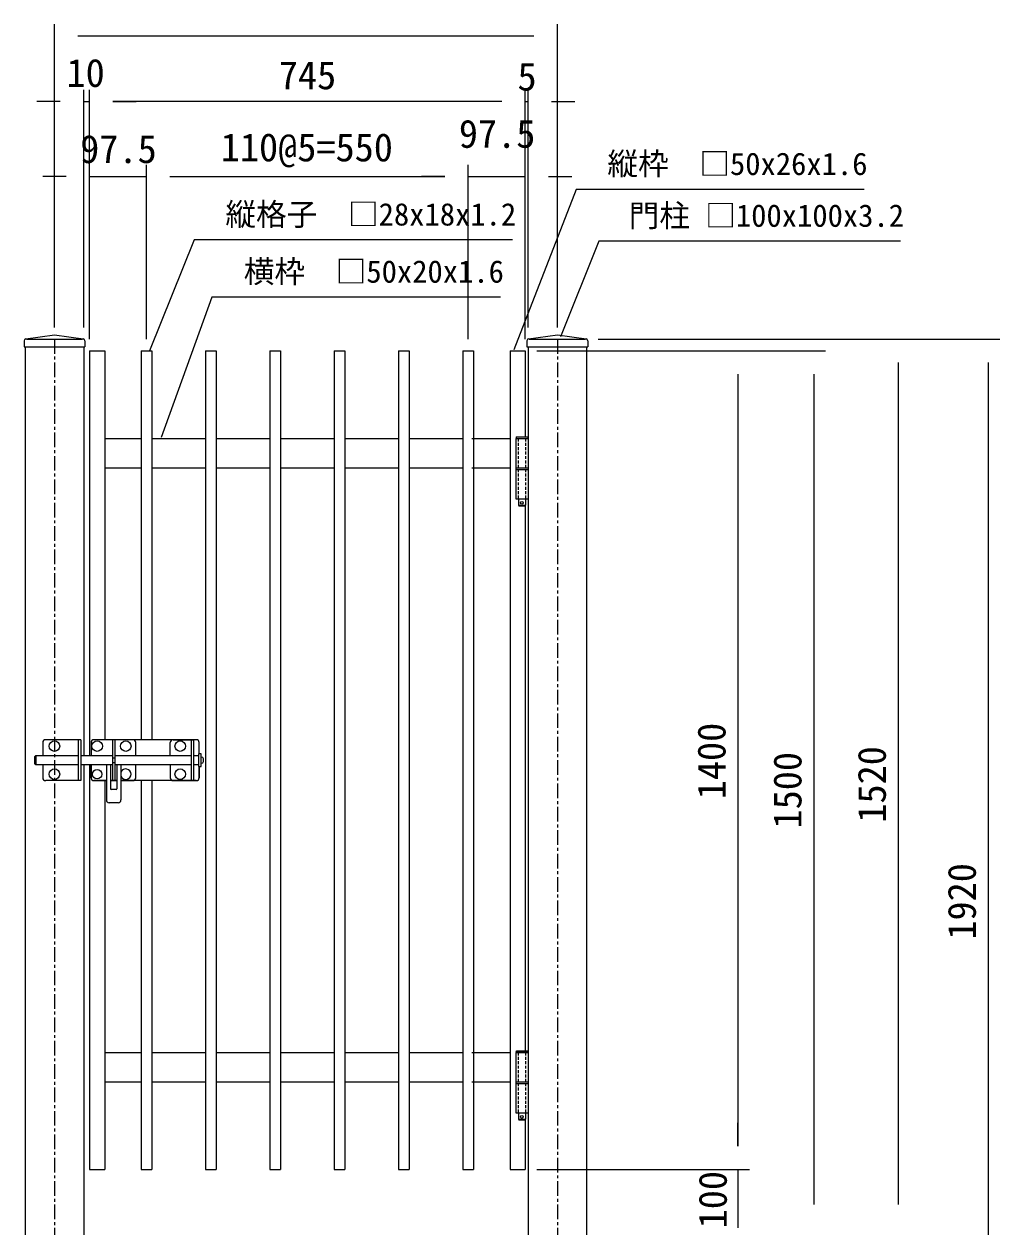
# Model space of a CAD drawing. Units: millimetres, scale not verified. Extents: x -4200 to 4200, y -2970 to 2970.
# Drawn here: x -2395 to -726, y -521 to 1536 of the extents above; entities that cross this region are included whole.
import ezdxf
from ezdxf.enums import TextEntityAlignment as Align

# ---------------------------------------------------------------- set-up
doc = ezdxf.new("R2010")
doc.units = ezdxf.units.MM
doc.header["$LTSCALE"] = 20
doc.linetypes.add('USER1', pattern=[2, 1.25, -0.25, 0.25, -0.25])
doc.linetypes.add('USER2', pattern=[0.375, 0.25, -0.125])
for name, color, linetype, lineweight in [('0-2_D-STR-DIM', 7, 'Continuous', 9), ('0-5_D-STR1', 1, 'Continuous', 18), ('0-6_D-STR3', 3, 'Continuous', 13), ('0-7_D-BMK', 2, 'USER1', 13), ('0-A_D-STR-TXT', 7, 'Continuous', 9)]:
    doc.layers.add(name, color=color, linetype=linetype, lineweight=lineweight)
doc.styles.add('ＭＳ ゴシック', font='')
doc.styles.get('ＭＳ ゴシック').set_extended_font_data('MS Gothic')

msp = doc.modelspace()

# ---------------------------------------------------------------- linework, layer by layer
at = {"layer": '0-2_D-STR-DIM'}
for p, q in [((-2342.71, 1017.42), (-2342.71, 1536.1)), ((-1482.71, 1017.42), (-1482.71, 1536.1)), ((-2302.71, 1516.1), (-1522.71, 1516.1)), ((-2292.71, 1017.42), (-2292.71, 1423.42)), ((-2282.71, 997.42), (-2282.71, 1423.42)), ((-2282.71, 997.42), (-2282.71, 1423.42)), ((-1537.71, 1027.42), (-1537.71, 1423.42)), ((-1537.71, 997.42), (-1537.71, 1423.42)), ((-1532.71, 1017.42), (-1532.71, 1423.42)), ((-2332.71, 1403.42), (-2372.71, 1403.42)), ((-2292.71, 1403.42), (-2282.71, 1403.42)), ((-1577.71, 1403.42), (-2242.71, 1403.42)), ((-2242.71, 1403.42), (-2202.71, 1403.42)), ((-1577.71, 1403.42), (-1617.71, 1403.42)), ((-1537.71, 1403.42), (-1532.71, 1403.42)), ((-1492.71, 1403.42), (-1452.71, 1403.42)), ((-2322.71, 1275.44), (-2362.71, 1275.44)), ((-2282.71, 997.42), (-2282.71, 1295.44)), ((-2282.71, 1275.44), (-2185.21, 1275.44)), ((-2185.21, 1032.42), (-2185.21, 1295.44)), ((-2185.21, 997.42), (-2185.21, 1295.44)), ((-2145.21, 1275.44), (-1675.21, 1275.44)), ((-2145.21, 1275.44), (-2105.21, 1275.44)), ((-1675.21, 1275.31), (-1715.21, 1275.31)), ((-1635.21, 997.42), (-1635.21, 1295.44)), ((-1635.21, 997.42), (-1635.21, 1295.31)), ((-1635.21, 1275.31), (-1537.71, 1275.31)), ((-1537.71, 997.42), (-1537.71, 1295.31)), ((-1497.71, 1275.31), (-1457.71, 1275.31)), ((-1412.71, 997.42), (-879.79, 997.42)), ((-1412.71, 997.42), (-725.87, 997.42)), ((-1517.71, 977.42), (-1024.09, 977.42)), ((-1517.71, 977.42), (-1153.96, 977.42)), ((-899.79, 957.42), (-899.79, -482.58)), ((-745.87, 957.42), (-745.87, -882.58)), ((-1173.96, 937.42), (-1173.96, -382.58)), ((-1044.09, 937.42), (-1044.09, -482.58)), ((-1173.96, -382.58), (-1173.96, -342.58)), ((-1517.71, -422.58), (-1153.96, -422.58)), ((-1517.71, -422.58), (-1153.96, -422.58)), ((-1173.96, -422.58), (-1173.96, -522.58))]:
    msp.add_line(p, q, dxfattribs=at)
at = {"layer": '0-5_D-STR1'}
for p, q in [((-2394.71, 994.62), (-2394.71, 984.42)), ((-2391.94, 997.79), (-2342.71, 1004.42)), ((-2390.71, 997.42), (-2294.71, 997.42)), ((-2342.71, 1004.42), (-2293.48, 997.79)), ((-2290.71, 994.62), (-2290.71, 984.42)), ((-1534.71, 994.62), (-1534.71, 984.42)), ((-1531.94, 997.79), (-1482.71, 1004.42)), ((-1530.71, 997.42), (-1434.71, 997.42)), ((-1482.71, 1004.42), (-1433.48, 997.79)), ((-1430.71, 994.62), (-1430.71, 984.42)), ((-2394.71, 984.42), (-2290.71, 984.42)), ((-2392.71, 984.42), (-2392.71, -922.58)), ((-2292.71, 984.42), (-2292.71, 285.42)), ((-2282.71, 977.42), (-2282.71, 285.42)), ((-2282.71, 977.42), (-2256.71, 977.42)), ((-2256.71, 977.42), (-2256.71, 312.42)), ((-2194.21, 977.42), (-2194.21, 312.42)), ((-2194.21, 977.42), (-2176.21, 977.42)), ((-2176.21, 977.42), (-2176.21, 312.42)), ((-2084.21, 977.42), (-2084.21, -422.58)), ((-2084.21, 977.42), (-2066.21, 977.42)), ((-2066.21, 977.42), (-2066.21, -422.58)), ((-1974.21, 977.42), (-1974.21, -422.58)), ((-1974.21, 977.42), (-1956.21, 977.42)), ((-1956.21, 977.42), (-1956.21, -422.58)), ((-1864.21, 977.42), (-1864.21, -422.58)), ((-1864.21, 977.42), (-1846.21, 977.42)), ((-1846.21, 977.42), (-1846.21, -422.58)), ((-1754.21, 977.42), (-1754.21, -422.58)), ((-1754.21, 977.42), (-1736.21, 977.42)), ((-1736.21, 977.42), (-1736.21, -422.58)), ((-1644.21, 977.42), (-1644.21, -422.58)), ((-1644.21, 977.42), (-1626.21, 977.42)), ((-1626.21, 977.42), (-1626.21, -422.58)), ((-1563.71, 977.42), (-1563.71, -422.58)), ((-1563.71, 977.42), (-1537.71, 977.42)), ((-1537.71, 977.42), (-1537.71, 830.42)), ((-1534.71, 984.42), (-1430.71, 984.42)), ((-1532.71, 984.42), (-1532.71, -922.58)), ((-1432.71, 984.42), (-1432.71, -922.58)), ((-2256.71, 827.42), (-2194.22, 827.42)), ((-2176.21, 827.42), (-2084.21, 827.42)), ((-2066.21, 827.42), (-1974.21, 827.42)), ((-1956.21, 827.42), (-1864.21, 827.42)), ((-1846.21, 827.42), (-1754.21, 827.42)), ((-1736.21, 827.42), (-1644.21, 827.42)), ((-1628.71, 827.42), (-1563.71, 827.42)), ((-2256.71, 777.42), (-2194.22, 777.42)), ((-2176.21, 777.42), (-2084.21, 777.42)), ((-2066.21, 777.42), (-1974.21, 777.42)), ((-1956.21, 777.42), (-1864.21, 777.42)), ((-1846.21, 777.42), (-1754.21, 777.42)), ((-1736.21, 777.42), (-1644.21, 777.42)), ((-1628.71, 777.42), (-1563.71, 777.42)), ((-1537.71, 713.42), (-1537.71, -219.58)), ((-2292.71, 269.42), (-2292.71, -922.58)), ((-2282.71, 269.42), (-2282.71, -422.58)), ((-2256.71, 242.42), (-2256.71, -422.58)), ((-2194.21, 242.42), (-2194.21, -422.58)), ((-2176.21, 242.42), (-2176.21, -422.58)), ((-2256.71, -222.58), (-2194.21, -222.58)), ((-2176.21, -222.58), (-2084.21, -222.58)), ((-2066.21, -222.58), (-1974.21, -222.58)), ((-1956.21, -222.58), (-1864.21, -222.58)), ((-1846.21, -222.58), (-1754.21, -222.58)), ((-1736.21, -222.58), (-1644.21, -222.58)), ((-1628.71, -222.58), (-1563.71, -222.58)), ((-2256.71, -272.58), (-2194.21, -272.58)), ((-2176.21, -272.58), (-2084.21, -272.58)), ((-2066.21, -272.58), (-1974.21, -272.58)), ((-1956.21, -272.58), (-1864.21, -272.58)), ((-1846.21, -272.58), (-1754.21, -272.58)), ((-1736.21, -272.58), (-1644.21, -272.58)), ((-1628.71, -272.58), (-1563.71, -272.58)), ((-1537.71, -336.88), (-1537.71, -422.58)), ((-2282.71, -422.58), (-2256.71, -422.58)), ((-2194.21, -422.58), (-2176.21, -422.58)), ((-2084.21, -422.58), (-2066.21, -422.58)), ((-1974.21, -422.58), (-1956.21, -422.58)), ((-1864.21, -422.58), (-1846.21, -422.58)), ((-1754.21, -422.58), (-1736.21, -422.58)), ((-1644.21, -422.58), (-1626.21, -422.58)), ((-1563.71, -422.58), (-1537.71, -422.58))]:
    msp.add_line(p, q, dxfattribs=at)
for centre, start, end in [((-2391.51, 994.62), 97.6668, 180), ((-2293.91, 994.62), 0, 82.3332), ((-1531.51, 994.62), 97.6668, 180), ((-1433.91, 994.62), 0, 82.3332)]:
    msp.add_arc(centre, 3.2, start, end, dxfattribs=at)
at = {"layer": '0-6_D-STR3'}
for p, q in [((-1553.88, 827.42), (-1553.88, 724.42)), ((-1553.88, 827.42), (-1532.71, 827.42)), ((-1553.41, 829.42), (-1552.41, 830.42)), ((-1553.41, 829.42), (-1553.41, 827.42)), ((-1552.41, 830.42), (-1534.41, 830.42)), ((-1533.41, 829.42), (-1533.41, 827.42)), ((-1532.71, 827.42), (-1532.71, 724.42)), ((-1553.88, 777.42), (-1532.71, 777.42)), ((-1553.88, 774.42), (-1532.71, 774.42)), ((-1553.88, 724.42), (-1532.71, 724.42)), ((-1549.41, 724.42), (-1549.41, 713.42)), ((-1537.41, 724.42), (-1537.41, 713.42)), ((-1549.41, 713.42), (-1548.41, 712.42)), ((-1549.41, 713.42), (-1537.41, 713.42)), ((-1548.41, 712.42), (-1538.41, 712.42)), ((-1538.41, 712.42), (-1537.41, 713.42)), ((-2297.71, 312.42), (-2357.71, 312.42)), ((-2302.21, 312.42), (-2302.21, 242.42)), ((-2297.71, 312.42), (-2297.71, 242.42)), ((-2100.21, 312.42), (-2275.21, 312.42)), ((-2208.71, 312.42), (-2243.71, 312.42)), ((-2243.71, 312.42), (-2243.71, 242.42)), ((-2239.21, 312.42), (-2239.21, 242.42)), ((-2139.71, 312.42), (-2104.71, 312.42)), ((-2109.21, 312.42), (-2109.21, 242.42)), ((-2104.71, 312.42), (-2104.71, 242.42)), ((-2362.71, 307.42), (-2362.71, 285.42)), ((-2280.21, 307.42), (-2280.21, 285.42)), ((-2203.71, 285.42), (-2203.71, 307.42)), ((-2144.71, 285.42), (-2144.71, 307.42)), ((-2096.46, 288.42), (-2096.46, 266.42)), ((-2095.21, 288.42), (-2095.21, 307.42)), ((-2374.46, 285.42), (-2376.46, 283.42)), ((-2376.46, 271.42), (-2376.46, 283.42)), ((-2374.46, 269.42), (-2376.46, 271.42)), ((-2374.46, 285.42), (-2302.21, 285.42)), ((-2374.46, 285.42), (-2374.46, 269.42)), ((-2302.21, 269.42), (-2374.46, 269.42)), ((-2362.71, 269.42), (-2362.71, 247.42)), ((-2297.71, 285.42), (-2243.71, 285.42)), ((-2243.71, 269.42), (-2297.71, 269.42)), ((-2280.21, 269.42), (-2280.21, 247.42)), ((-2280.21, 247.42), (-2280.21, 269.42)), ((-2253.96, 269.42), (-2253.96, 209.42)), ((-2246.96, 269.42), (-2246.96, 228.42)), ((-2243.71, 281.42), (-2239.21, 281.42)), ((-2243.71, 273.42), (-2239.21, 273.42)), ((-2239.21, 285.42), (-2109.21, 285.42)), ((-2109.21, 269.42), (-2239.21, 269.42)), ((-2235.96, 269.42), (-2235.96, 228.42)), ((-2228.96, 269.42), (-2228.96, 209.42)), ((-2203.71, 247.42), (-2203.71, 269.42)), ((-2144.71, 269.42), (-2144.71, 247.42)), ((-2096.46, 285.42), (-2096.46, 269.42)), ((-2091.96, 272.17), (-2091.96, 282.67)), ((-2091.06, 282.67), (-2091.96, 282.67)), ((-2091.06, 272.17), (-2091.96, 272.17)), ((-2088.06, 275.17), (-2088.06, 279.67)), ((-2096.46, 266.42), (-2091.96, 266.42)), ((-2095.21, 247.42), (-2095.21, 266.42)), ((-2095.21, 266.42), (-2095.21, 247.42)), ((-2297.71, 242.42), (-2357.71, 242.42)), ((-2275.21, 242.42), (-2253.96, 242.42)), ((-2253.96, 242.42), (-2275.21, 242.42)), ((-2246.96, 242.42), (-2235.96, 242.42)), ((-2235.96, 242.42), (-2246.96, 242.42)), ((-2236.96, 227.42), (-2245.96, 227.42)), ((-2243.71, 242.42), (-2239.21, 242.42)), ((-2228.96, 242.42), (-2208.71, 242.42)), ((-2100.21, 242.42), (-2228.96, 242.42)), ((-2139.71, 242.42), (-2100.21, 242.42)), ((-2104.71, 242.42), (-2134.71, 242.42)), ((-2233.96, 204.42), (-2248.96, 204.42)), ((-1553.88, -222.58), (-1553.88, -325.58)), ((-1553.88, -222.58), (-1532.71, -222.58)), ((-1553.41, -220.58), (-1552.41, -219.58)), ((-1553.41, -220.58), (-1553.41, -222.58)), ((-1552.41, -219.58), (-1534.41, -219.58)), ((-1533.41, -220.58), (-1533.41, -222.58)), ((-1532.71, -222.58), (-1532.71, -325.58)), ((-1553.88, -272.58), (-1532.71, -272.58)), ((-1553.88, -275.58), (-1532.71, -275.58)), ((-1553.88, -325.58), (-1532.71, -325.58)), ((-1549.41, -325.58), (-1549.41, -336.58)), ((-1537.41, -325.58), (-1537.41, -336.58)), ((-1549.41, -336.58), (-1548.41, -337.58)), ((-1549.41, -336.58), (-1537.41, -336.58)), ((-1548.41, -337.58), (-1538.41, -337.58)), ((-1538.41, -337.58), (-1537.41, -336.58))]:
    msp.add_line(p, q, dxfattribs=at)
at = {"layer": '0-6_D-STR3', "linetype": 'USER2'}
for p, q in [((-1549.61, 827.42), (-1549.61, 724.42)), ((-1537.21, 827.42), (-1537.21, 724.42)), ((-1549.61, -222.58), (-1549.61, -325.58)), ((-1537.21, -222.58), (-1537.21, -325.58))]:
    msp.add_line(p, q, dxfattribs=at)
at = {"layer": '0-6_D-STR3'}
for points in [[(-1534.41, 830.42), (-1533.41, 829.42), (-1553.41, 829.42)], [(-2091.96, 266.42), (-2091.96, 288.42), (-2096.46, 288.42)], [(-2104.71, 285.42), (-2096.46, 285.42), (-2096.46, 269.42), (-2104.71, 269.42)], [(-1534.41, -219.58), (-1533.41, -220.58), (-1553.41, -220.58)]]:
    msp.add_lwpolyline(points, dxfattribs=at)
for centre, radius in [((-1543.41, 717.42), 2.5), ((-2342.71, 301.42), 9), ((-2269.71, 301.42), 9), ((-2220.71, 301.42), 9), ((-2127.71, 301.42), 9), ((-2342.71, 253.42), 9), ((-2269.71, 253.42), 8), ((-2127.71, 253.42), 9), ((-1543.41, -332.58), 2.5)]:
    msp.add_circle(centre, radius, dxfattribs=at)
for centre, radius, start, end in [((-2357.71, 307.42), 5, 90, 180), ((-2275.21, 307.42), 5, 90, 180), ((-2208.71, 307.42), 5, 0, 90), ((-2139.71, 307.42), 5, 90, 180), ((-2100.21, 307.42), 5, 0, 90), ((-2091.06, 279.67), 3, 0, 90), ((-2091.06, 275.17), 3, 270, 0), ((-2357.71, 247.42), 5, 180, 270), ((-2275.21, 247.42), 5, 180, 270), ((-2275.21, 247.42), 5, 180, 270), ((-2220.71, 253.42), 9, 203.55646, 156.44354), ((-2208.71, 247.42), 5, 270, 0), ((-2139.71, 247.42), 5, 180, 270), ((-2100.21, 247.42), 5, 270, 0), ((-2100.21, 247.42), 5, 270, 0), ((-2245.96, 228.42), 1, 180, 270), ((-2236.96, 228.42), 1, 270, 0), ((-2248.96, 209.42), 5, 180, 270), ((-2233.96, 209.42), 5, 270, 0)]:
    msp.add_arc(centre, radius, start, end, dxfattribs=at)
at = {"layer": '0-7_D-BMK'}
for p, q in [((-2342.71, 997.42), (-2342.71, -935.58)), ((-1482.71, 997.42), (-1482.71, -935.58))]:
    msp.add_line(p, q, dxfattribs=at)
at = {"layer": '0-A_D-STR-TXT'}
for points in [[(-958.18, 1253.15), (-1450.73, 1253.15), (-1556.87, 979.28)], [(-1559.4, 1167.01), (-2103.93, 1167.01), (-2180.24, 977.07)], [(-895.77, 1164.6), (-1411.67, 1164.6), (-1477.23, 1001.42)], [(-1579.99, 1069.01), (-2073.55, 1069.01), (-2160.26, 829.3)]]:
    msp.add_lwpolyline(points, dxfattribs=at)

# ---------------------------------------------------------------- texts
at = {"layer": '0-2_D-STR-DIM', "style": 'ＭＳ ゴシック'}
for s, p in [('10', (-2322.11, 1414.18)), ('745', (-1959.06, 1410.17)), ('5', (-1550.93, 1407.89)), ('97.5', (-1651.18, 1310.06)), ('97.5', (-2298.68, 1283.97)), ('110@5=550', (-2058.36, 1286.88))]:
    msp.add_text(s, height=48.09, dxfattribs=at).set_placement(p, align=Align.BOTTOM_LEFT)
for s, p in [('1400', (-1180.71, 210.52)), ('1520', (-906.54, 170.52)), ('1500', (-1050.84, 160.52)), ('1920', (-752.62, -29.48)), ('100', (-1178.57, -523.23))]:
    msp.add_text(s, height=48.09, rotation=90, dxfattribs=at).set_placement(p, align=Align.BOTTOM_LEFT)
at = {"layer": '0-A_D-STR-TXT', "style": 'ＭＳ ゴシック'}
for s, p in [('縦枠\u3000□50x26x1.6', (-1397.17, 1266.42)), ('縦格子\u3000□28x18x1.2', (-2050.37, 1180.07)), ('門柱 □100x100x3.2', (-1360.75, 1177.87)), ('横枠\u3000□50x20x1.6', (-2018.97, 1082.28))]:
    msp.add_text(s, height=38.42, dxfattribs=at).set_placement(p, align=Align.BOTTOM_LEFT)

doc.saveas('drawing.dxf')
